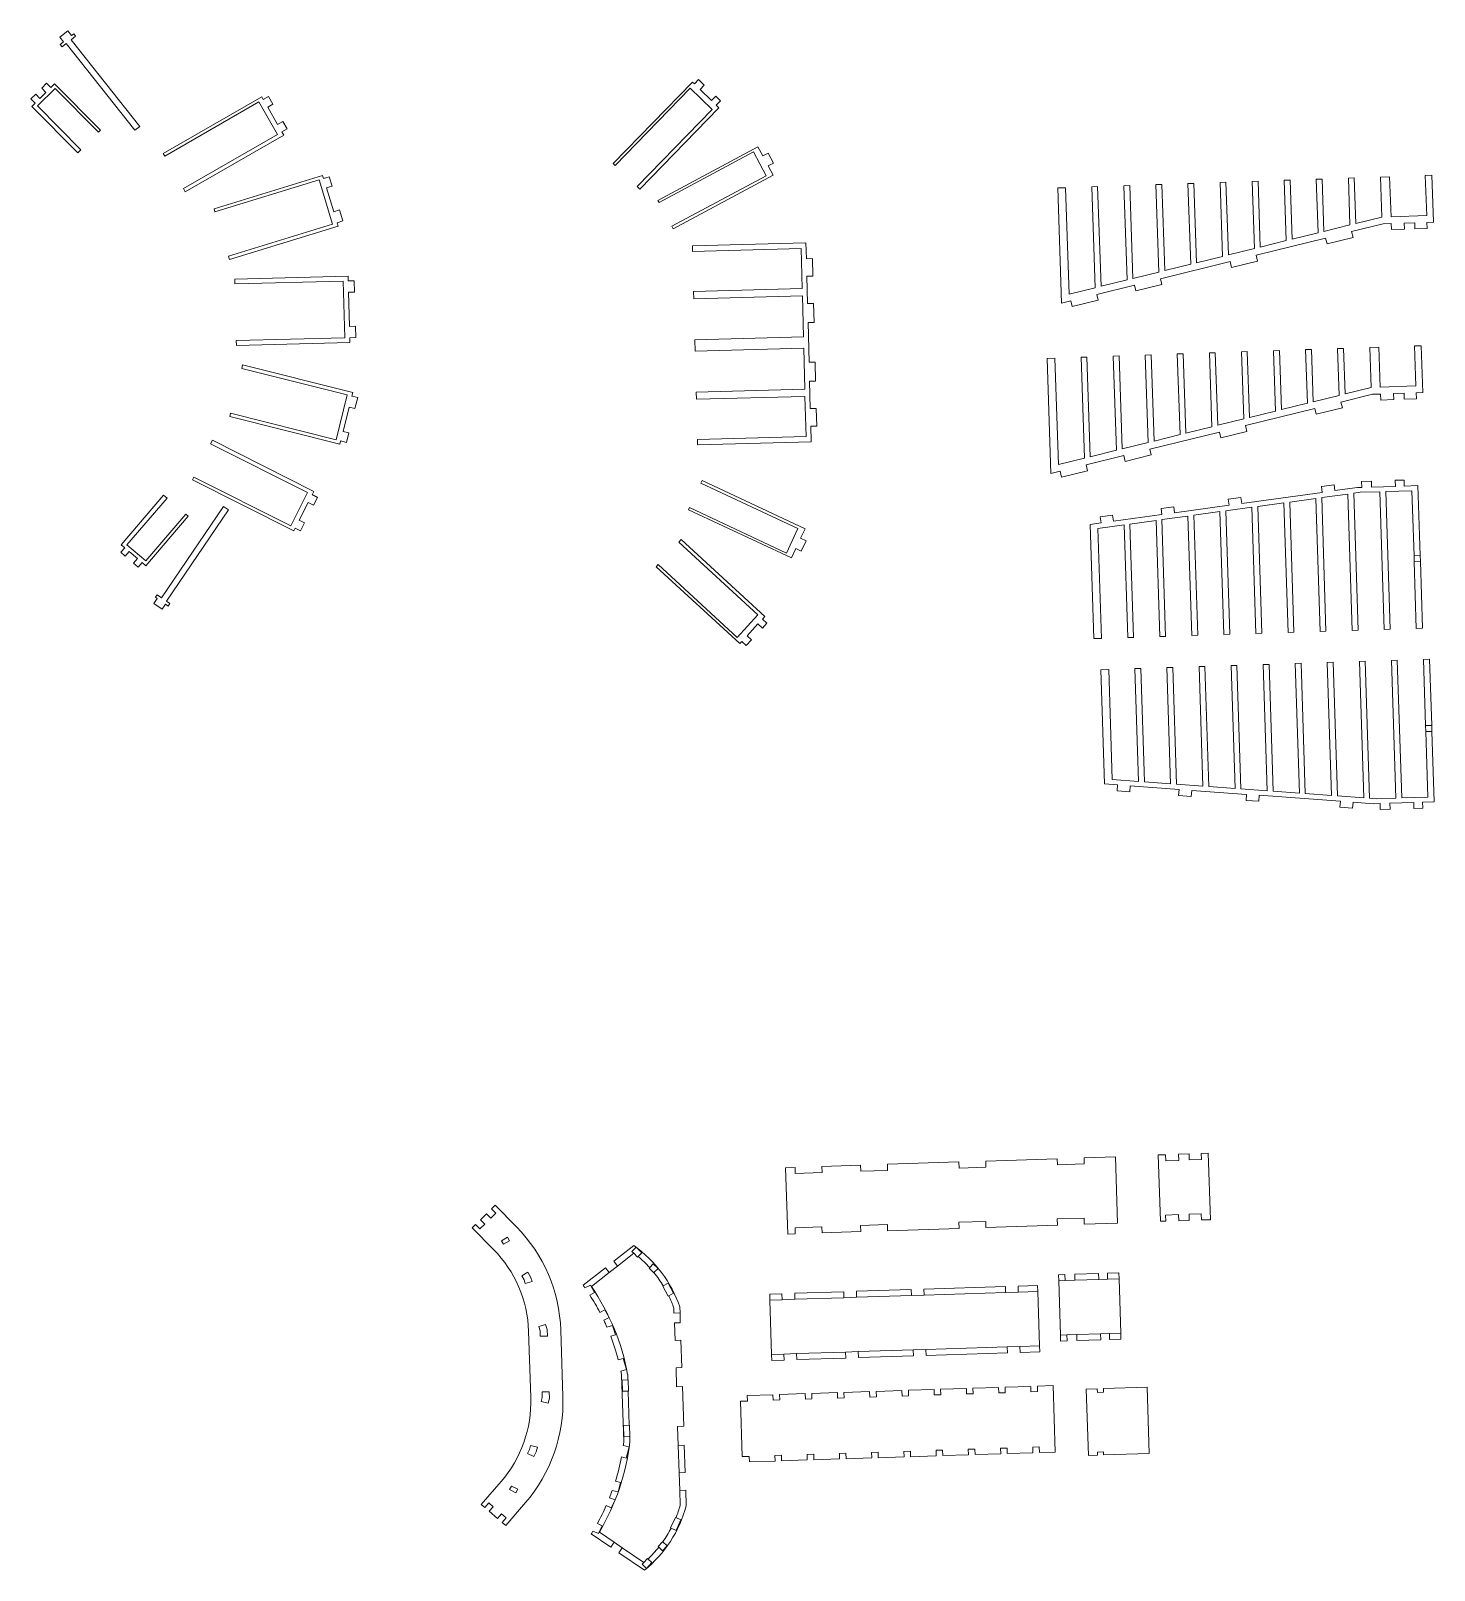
# Model space of a CAD drawing. Header units: millimetres. Extents: x -1239 to 599, y -34 to 732.
# Drawn here: x -1239 to -541, y -34 to 732 of the extents above; entities that cross this region are included whole.
import ezdxf

# ---------------------------------------------------------------- set-up
doc = ezdxf.new("R2010")
doc.units = ezdxf.units.MM

msp = doc.modelspace()

# ---------------------------------------------------------------- linework, layer by layer
at = {"color": 7, "linetype": 'Continuous', "lineweight": 15}
for p, q in [((-1220.22, 731.59), (-1224.28, 728.37)), ((-1224.28, 728.37), (-1222.42, 726.02)), ((-1220.22, 731.59), (-1218.36, 729.24)), ((-1218.68, 727.13), (-1216.39, 728.94)), ((-1184.52, 684.02), (-1218.68, 727.13)), ((-1218.36, 729.24), (-1217.29, 730.08)), ((-1216.39, 728.94), (-1217.29, 730.08)), ((-1223.99, 724.77), (-1222.42, 726.02)), ((-1223.99, 724.77), (-1223.09, 723.64)), ((-1223.09, 723.64), (-1221.03, 725.27)), ((-1186.88, 682.16), (-1221.03, 725.27)), ((-1230.81, 705.51), (-1233.25, 703.09)), ((-1230.81, 705.51), (-1228.7, 703.37)), ((-1226.84, 705.22), (-1228.7, 703.37)), ((-1203.99, 682.18), (-1226.84, 705.22)), ((-949.07, 665.64), (-909.73, 706.13)), ((-908.74, 705.17), (-909.73, 706.13)), ((-906.65, 707.32), (-908.74, 705.17)), ((-903.84, 704.59), (-906.65, 707.32)), ((-903.84, 704.59), (-905.93, 702.44)), ((-1236.24, 700.13), (-1238.68, 697.71)), ((-1238.68, 697.71), (-1236.57, 695.58)), ((-1236.24, 700.13), (-1234.13, 697.99)), ((-1235.36, 694.25), (-1226.63, 702.9)), ((-1231.14, 700.96), (-1234.13, 697.99)), ((-1233.25, 703.09), (-1231.14, 700.96)), ((-1226.63, 702.9), (-1205.05, 681.13)), ((-1172.81, 670.64), (-1123.85, 698.74)), ((-1123.1, 697.43), (-1123.85, 698.74)), ((-1120.5, 698.92), (-1123.1, 697.43)), ((-1118.27, 695.04), (-1120.5, 698.92)), ((-910.85, 703), (-948.08, 664.68)), ((-899.96, 692.42), (-910.85, 703)), ((-900.22, 696.88), (-905.93, 702.44)), ((-898.13, 699.04), (-900.22, 696.88)), ((-895.76, 696.74), (-898.13, 699.04)), ((-895.76, 696.74), (-897.86, 694.59)), ((-1236.57, 695.58), (-1238.2, 693.96)), ((-1215.36, 670.91), (-1238.2, 693.96)), ((-1213.78, 672.48), (-1235.36, 694.25)), ((-1125.24, 696.2), (-1172.07, 669.34)), ((-1115.99, 680.08), (-1125.24, 696.2)), ((-1118.27, 695.04), (-1120.87, 693.55)), ((-1115.96, 684.99), (-1120.87, 693.55)), ((-937.2, 654.11), (-899.96, 692.42)), ((-935.92, 652.86), (-896.57, 693.34)), ((-896.57, 693.34), (-897.86, 694.59)), ((-1203.99, 682.18), (-1205.05, 681.13)), ((-1186.88, 682.16), (-1184.52, 684.02)), ((-1113.36, 686.48), (-1115.96, 684.99)), ((-1111.25, 682.81), (-1113.85, 681.31)), ((-1112.89, 679.64), (-1113.85, 681.31)), ((-1111.25, 682.81), (-1113.36, 686.48)), ((-1162.82, 653.22), (-1115.99, 680.08)), ((-1161.86, 651.55), (-1112.89, 679.64)), ((-926.88, 647.28), (-877.1, 673.92)), ((-874.69, 669.41), (-877.1, 673.92)), ((-1213.78, 672.48), (-1215.36, 670.91)), ((-1172.07, 669.34), (-1172.81, 670.64)), ((-879.37, 671.34), (-926.31, 646.22)), ((-873.06, 659.54), (-879.37, 671.34)), ((-872.05, 670.82), (-874.69, 669.41)), ((-869.36, 665.8), (-872.05, 670.82)), ((-869.36, 665.8), (-872, 664.38)), ((-1147.58, 643.12), (-1093.62, 659.72)), ((-1093.14, 658.14), (-1093.62, 659.72)), ((-1090.27, 659.02), (-1093.14, 658.14)), ((-1090.27, 659.02), (-1093.14, 658.14)), ((-1088.83, 654.35), (-1090.27, 659.02)), ((-1090.27, 659.02), (-1090.27, 659.02)), ((-948.08, 664.68), (-949.07, 665.64)), ((-920, 634.42), (-873.06, 659.54)), ((-919.31, 633.13), (-869.53, 659.77)), ((-869.53, 659.77), (-872, 664.38)), ((-580.66, 658.45), (-583.57, 658.36)), ((-583.57, 658.36), (-582.78, 635.08)), ((-579.89, 635.79), (-580.66, 658.45)), ((-563.04, 659.05), (-567.62, 658.9)), ((-567.62, 658.9), (-566.95, 638.98)), ((-562.36, 639.14), (-563.04, 659.05)), ((-542.05, 659.77), (-545.3, 659.66)), ((-545.3, 659.66), (-544.62, 639.74)), ((-541.26, 636.45), (-542.05, 659.77)), ((-1161.86, 651.55), (-1162.82, 653.22)), ((-1095.37, 657.5), (-1147.11, 641.58)), ((-1088.62, 635.54), (-1095.37, 657.5)), ((-1088.83, 654.35), (-1091.7, 653.47)), ((-1088.06, 641.64), (-1091.7, 653.47)), ((-935.92, 652.86), (-937.2, 654.11)), ((-724.17, 653.58), (-728.08, 653.45)), ((-726.14, 596.23), (-728.08, 653.45)), ((-722.37, 600.68), (-724.17, 653.58)), ((-708.22, 654.12), (-711.14, 654.02)), ((-711.14, 654.02), (-709.43, 603.87)), ((-706.54, 604.58), (-708.22, 654.12)), ((-692.28, 654.66), (-695.19, 654.57)), ((-695.19, 654.57), (-693.6, 607.77)), ((-690.71, 608.48), (-692.28, 654.66)), ((-676.33, 655.21), (-679.24, 655.11)), ((-679.24, 655.11), (-677.77, 611.67)), ((-674.88, 612.38), (-676.33, 655.21)), ((-660.38, 655.75), (-663.3, 655.65)), ((-663.3, 655.65), (-661.94, 615.57)), ((-659.04, 616.29), (-660.38, 655.75)), ((-644.44, 656.29), (-647.35, 656.19)), ((-647.35, 656.19), (-646.11, 619.47)), ((-643.21, 620.19), (-644.44, 656.29)), ((-628.49, 656.83), (-631.41, 656.73)), ((-631.41, 656.73), (-630.27, 623.38)), ((-627.38, 624.09), (-628.49, 656.83)), ((-612.55, 657.37), (-615.46, 657.27)), ((-615.46, 657.27), (-614.44, 627.28)), ((-611.55, 627.99), (-612.55, 657.37)), ((-596.6, 657.91), (-599.52, 657.81)), ((-599.52, 657.81), (-598.61, 631.18)), ((-595.72, 631.89), (-596.6, 657.91)), ((-1147.11, 641.58), (-1147.58, 643.12)), ((-926.31, 646.22), (-926.88, 647.28)), ((-1140.35, 619.62), (-1088.62, 635.54)), ((-1085.2, 642.53), (-1088.06, 641.64)), ((-1085.2, 642.53), (-1088.06, 641.64)), ((-1083.52, 637.06), (-1086.38, 636.18)), ((-1085.87, 634.5), (-1086.38, 636.18)), ((-1083.52, 637.06), (-1085.2, 642.53)), ((-1085.2, 642.53), (-1085.2, 642.53)), ((-566.23, 635.61), (-581.96, 631.74)), ((-566.95, 638.98), (-579.89, 635.79)), ((-562.25, 635.74), (-566.23, 635.61)), ((-544.62, 639.74), (-562.36, 639.14)), ((-562.15, 632.76), (-562.25, 635.74)), ((-550.58, 636.14), (-555.76, 635.96)), ((-555.76, 635.96), (-555.66, 632.98)), ((-550.48, 633.16), (-550.58, 636.14)), ((-541.26, 636.45), (-544.51, 636.34)), ((-544.51, 636.34), (-544.41, 633.36)), ((-1139.82, 617.91), (-1085.87, 634.5)), ((-919.31, 633.13), (-920, 634.42)), ((-594.9, 628.55), (-629.45, 620.04)), ((-598.61, 631.18), (-611.55, 627.99)), ((-582.78, 635.08), (-595.72, 631.89)), ((-594.18, 625.66), (-594.9, 628.55)), ((-581.24, 628.84), (-594.18, 625.66)), ((-581.96, 631.74), (-581.24, 628.84)), ((-555.66, 632.98), (-562.15, 632.76)), ((-544.41, 633.36), (-550.48, 633.16)), ((-909.7, 624.69), (-853.26, 626.16)), ((-909.62, 621.91), (-909.7, 624.69)), ((-855.66, 623.32), (-909.62, 621.91)), ((-855.14, 603.41), (-855.66, 623.32)), ((-853.26, 626.16), (-853.06, 618.31)), ((-630.27, 623.38), (-643.21, 620.19)), ((-629.45, 620.04), (-628.74, 617.15)), ((-614.44, 627.28), (-627.38, 624.09)), ((-1139.82, 617.91), (-1140.35, 619.62)), ((-850.06, 618.38), (-853.06, 618.31)), ((-849.83, 609.68), (-850.06, 618.38)), ((-642.39, 616.86), (-676.95, 608.35)), ((-661.94, 615.57), (-674.88, 612.38)), ((-646.11, 619.47), (-659.04, 616.29)), ((-641.68, 613.96), (-642.39, 616.86)), ((-628.74, 617.15), (-641.68, 613.96)), ((-1137.3, 608.17), (-1080.87, 609.65)), ((-1137.3, 608.17), (-1137.24, 605.74)), ((-1137.24, 605.74), (-1083.3, 607.15)), ((-1083.3, 607.15), (-1082.57, 578.98)), ((-1080.87, 609.65), (-1080.81, 607.27)), ((-1077.81, 607.34), (-1080.81, 607.27)), ((-1077.66, 601.73), (-1077.81, 607.34)), ((-849.83, 609.68), (-852.83, 609.6)), ((-852.83, 609.6), (-852.48, 595.97)), ((-689.89, 605.16), (-708.62, 600.55)), ((-693.6, 607.77), (-706.54, 604.58)), ((-677.77, 611.67), (-690.71, 608.48)), ((-689.18, 602.26), (-689.89, 605.16)), ((-676.24, 605.45), (-689.18, 602.26)), ((-676.95, 608.35), (-676.24, 605.45)), ((-1077.66, 601.73), (-1080.66, 601.65)), ((-1080.66, 601.65), (-1080.22, 584.66)), ((-909.1, 602), (-855.14, 603.41)), ((-909.01, 598.38), (-909.1, 602)), ((-854.97, 599.79), (-909.01, 598.38)), ((-854.44, 579.42), (-854.97, 599.79)), ((-721.55, 597.36), (-726.14, 596.23)), ((-709.43, 603.87), (-722.37, 600.68)), ((-720.84, 594.46), (-721.55, 597.36)), ((-707.9, 597.65), (-720.84, 594.46)), ((-708.62, 600.55), (-707.9, 597.65)), ((-849.48, 596.04), (-852.48, 595.97)), ((-849.23, 586.62), (-849.48, 596.04)), ((-1077.22, 584.73), (-1080.22, 584.66)), ((-1077.07, 579.12), (-1077.22, 584.73)), ((-849.23, 586.62), (-852.23, 586.54)), ((-852.23, 586.54), (-851.71, 566.82)), ((-1082.57, 578.98), (-1136.5, 577.57)), ((-1136.5, 577.57), (-1136.44, 575.19)), ((-1136.44, 575.19), (-1080.01, 576.66)), ((-1077.07, 579.12), (-1080.07, 579.04)), ((-1080.07, 579.04), (-1080.01, 576.66)), ((-908.48, 578.01), (-854.44, 579.42)), ((-908.48, 578.01), (-908.33, 572.4)), ((-568.36, 574.34), (-572.94, 574.18)), ((-572.94, 574.18), (-572.27, 554.27)), ((-567.68, 554.42), (-568.36, 574.34)), ((-547.37, 575.05), (-550.62, 574.94)), ((-550.62, 574.94), (-549.94, 555.02)), ((-546.58, 551.74), (-547.37, 575.05)), ((-908.33, 572.4), (-854.29, 573.81)), ((-854.29, 573.81), (-853.76, 553.45)), ((-848.72, 566.9), (-851.71, 566.82)), ((-848.47, 557.47), (-848.72, 566.9)), ((-729.49, 568.87), (-733.4, 568.73)), ((-731.46, 511.52), (-733.4, 568.73)), ((-727.69, 515.96), (-729.49, 568.87)), ((-713.54, 569.41), (-716.46, 569.31)), ((-716.46, 569.31), (-714.75, 519.15)), ((-711.86, 519.86), (-713.54, 569.41)), ((-697.6, 569.95), (-700.51, 569.85)), ((-700.51, 569.85), (-698.92, 523.05)), ((-696.03, 523.77), (-697.6, 569.95)), ((-681.65, 570.49), (-684.56, 570.39)), ((-684.56, 570.39), (-683.09, 526.96)), ((-680.2, 527.67), (-681.65, 570.49)), ((-665.7, 571.03), (-668.62, 570.93)), ((-668.62, 570.93), (-667.26, 530.86)), ((-664.36, 531.57), (-665.7, 571.03)), ((-649.76, 571.57), (-652.67, 571.47)), ((-652.67, 571.47), (-651.43, 534.76)), ((-648.53, 535.47), (-649.76, 571.57)), ((-633.81, 572.11), (-636.73, 572.02)), ((-636.73, 572.02), (-635.59, 538.66)), ((-632.7, 539.37), (-633.81, 572.11)), ((-617.87, 572.66), (-620.78, 572.56)), ((-620.78, 572.56), (-619.76, 542.56)), ((-616.87, 543.27), (-617.87, 572.66)), ((-601.92, 573.2), (-604.84, 573.1)), ((-604.84, 573.1), (-603.93, 546.46)), ((-601.04, 547.18), (-601.92, 573.2)), ((-585.98, 573.74), (-588.89, 573.64)), ((-588.89, 573.64), (-588.1, 550.36)), ((-585.21, 551.08), (-585.98, 573.74)), ((-1133.37, 565.46), (-1133.81, 563.72)), ((-1133.81, 563.72), (-1081.31, 550.55)), ((-1133.37, 565.46), (-1078.62, 551.73)), ((-1078.62, 551.73), (-1079.04, 550.02)), ((-853.76, 553.45), (-907.8, 552.03)), ((-907.8, 552.03), (-907.7, 548.41)), ((-848.47, 557.47), (-851.47, 557.39)), ((-851.47, 557.39), (-851.11, 543.76)), ((-572.27, 554.27), (-585.21, 551.08)), ((-567.57, 551.03), (-571.55, 550.89)), ((-549.94, 555.02), (-567.68, 554.42)), ((-567.47, 548.05), (-567.57, 551.03)), ((-555.9, 551.42), (-561.08, 551.25)), ((-561.08, 551.25), (-560.98, 548.27)), ((-555.8, 548.44), (-555.9, 551.42)), ((-546.58, 551.74), (-549.83, 551.63)), ((-549.83, 551.63), (-549.73, 548.65)), ((-1081.31, 550.55), (-1086.9, 528.26)), ((-1080.43, 544.48), (-1083.44, 532.48)), ((-1077.52, 543.75), (-1080.43, 544.48)), ((-1077.52, 543.75), (-1080.43, 544.48)), ((-1076.13, 549.29), (-1079.04, 550.02)), ((-1077.52, 543.75), (-1076.13, 549.29)), ((-1077.52, 543.75), (-1077.52, 543.75)), ((-907.7, 548.41), (-853.74, 549.82)), ((-853.74, 549.82), (-853.22, 529.91)), ((-848.11, 543.83), (-851.11, 543.76)), ((-847.89, 535.13), (-848.11, 543.83)), ((-600.22, 543.84), (-634.77, 535.33)), ((-603.93, 546.46), (-616.87, 543.27)), ((-588.1, 550.36), (-601.04, 547.18)), ((-599.5, 540.94), (-600.22, 543.84)), ((-586.56, 544.13), (-599.5, 540.94)), ((-571.55, 550.89), (-587.28, 547.02)), ((-587.28, 547.02), (-586.56, 544.13)), ((-560.98, 548.27), (-567.47, 548.05)), ((-549.73, 548.65), (-555.8, 548.44)), ((-1139.4, 541.43), (-1139.79, 539.87)), ((-1139.79, 539.87), (-1085.03, 526.14)), ((-1086.9, 528.26), (-1139.4, 541.43)), ((-635.59, 538.66), (-648.53, 535.47)), ((-619.76, 542.56), (-632.7, 539.37)), ((-1148.38, 528.05), (-1149.24, 526.33)), ((-1148.38, 528.05), (-1097.97, 502.63)), ((-1080.53, 531.75), (-1083.44, 532.48)), ((-1081.72, 527.01), (-1080.53, 531.75)), ((-853.22, 529.91), (-907.18, 528.5)), ((-907.18, 528.5), (-907.11, 525.72)), ((-847.89, 535.13), (-850.88, 535.05)), ((-850.88, 535.05), (-850.68, 527.2)), ((-647.71, 532.14), (-682.27, 523.63)), ((-667.26, 530.86), (-680.2, 527.67)), ((-651.43, 534.76), (-664.36, 531.57)), ((-647, 529.24), (-647.71, 532.14)), ((-634.06, 532.43), (-647, 529.24)), ((-634.77, 535.33), (-634.06, 532.43)), ((-1149.24, 526.33), (-1101.05, 502.02)), ((-1084.63, 527.74), (-1085.03, 526.14)), ((-1081.72, 527.01), (-1084.63, 527.74)), ((-1081.72, 527.01), (-1084.63, 527.74)), ((-1081.72, 527.01), (-1081.72, 527.01)), ((-907.11, 525.72), (-850.68, 527.2)), ((-695.21, 520.44), (-713.93, 515.83)), ((-698.92, 523.05), (-711.86, 519.86)), ((-683.09, 526.96), (-696.03, 523.77)), ((-694.5, 517.55), (-695.21, 520.44)), ((-681.56, 520.73), (-694.5, 517.55)), ((-682.27, 523.63), (-681.56, 520.73)), ((-714.75, 519.15), (-727.69, 515.96)), ((-713.22, 512.93), (-726.16, 509.75)), ((-713.93, 515.83), (-713.22, 512.93)), ((-1157.61, 509.74), (-1158.29, 508.39)), ((-1158.29, 508.39), (-1107.89, 482.97)), ((-1109.41, 485.43), (-1157.61, 509.74)), ((-904.82, 508), (-905.44, 506.68)), ((-905.44, 506.68), (-857.23, 484.11)), ((-904.82, 508), (-853.69, 484.07)), ((-726.87, 512.65), (-731.46, 511.52)), ((-726.16, 509.75), (-726.87, 512.65)), ((-590.67, 505.97), (-596.93, 505.11)), ((-596.93, 505.11), (-596.52, 502.14)), ((-590.67, 505.97), (-590.26, 503)), ((-572.1, 507.76), (-576.98, 507.6)), ((-576.98, 507.6), (-576.89, 504.61)), ((-576.98, 507.6), (-576.89, 504.61)), ((-576.98, 507.6), (-576.98, 507.6)), ((-572.1, 507.76), (-572, 504.76)), ((-572, 504.76), (-560.13, 505.14)), ((-555.88, 508.28), (-560.23, 508.14)), ((-560.23, 508.14), (-560.13, 505.14)), ((-560.23, 508.14), (-560.14, 505.14)), ((-560.23, 508.14), (-560.23, 508.14)), ((-555.88, 508.28), (-555.78, 505.28)), ((-555.78, 505.28), (-548.98, 505.5)), ((-548.98, 505.5), (-547.87, 470.71)), ((-1172.62, 500.76), (-1193.7, 476.09)), ((-1170.93, 499.32), (-1190.85, 476.01)), ((-1170.93, 499.32), (-1172.62, 500.76)), ((-1101.05, 502.02), (-1109.41, 485.43)), ((-1097.97, 502.63), (-1098.84, 500.91)), ((-1096.16, 499.56), (-1098.84, 500.91)), ((-1096.06, 499.77), (-1098.74, 501.12)), ((-1098.07, 495.77), (-1096.16, 499.56)), ((-1096.16, 499.56), (-1096.06, 499.77)), ((-636.99, 499.59), (-643.27, 498.73)), ((-643.27, 498.73), (-642.86, 495.76)), ((-636.99, 499.59), (-636.58, 496.62)), ((-596.52, 502.14), (-636.58, 496.62)), ((-612.71, 497.34), (-599.72, 499.13)), ((-599.72, 499.13), (-597.61, 433.02)), ((-596.82, 499.53), (-583.83, 501.32)), ((-594.7, 433.11), (-596.82, 499.53)), ((-579.1, 504.54), (-590.26, 503)), ((-583.83, 501.32), (-581.67, 433.53)), ((-580.92, 501.72), (-577.7, 502.16)), ((-578.75, 433.62), (-580.92, 501.72)), ((-579.1, 504.54), (-576.89, 504.61)), ((-577.7, 502.16), (-567.9, 502.47)), ((-567.9, 502.47), (-565.72, 434.04)), ((-564.99, 502.57), (-551.96, 502.98)), ((-562.8, 434.13), (-564.99, 502.57)), ((-551.96, 502.98), (-550.92, 470.61)), ((-1160.46, 490.37), (-1181.54, 465.7)), ((-1181.5, 468.03), (-1161.59, 491.34)), ((-1142.81, 495.17), (-1173.69, 449.75)), ((-1140.36, 493.51), (-1171.24, 448.09)), ((-1160.46, 490.37), (-1161.59, 491.34)), ((-1140.36, 493.51), (-1142.81, 495.17)), ((-1100.75, 497.12), (-1105.19, 488.32)), ((-1098.07, 495.77), (-1100.75, 497.12)), ((-911.11, 494.56), (-911.62, 493.47)), ((-911.62, 493.47), (-860.49, 469.54)), ((-862.9, 471.99), (-911.11, 494.56)), ((-700.8, 490.81), (-706.9, 489.97)), ((-706.9, 489.97), (-706.49, 487)), ((-700.8, 490.81), (-700.39, 487.84)), ((-676.23, 491.16), (-700.39, 487.84)), ((-670.36, 495), (-676.64, 494.13)), ((-676.64, 494.13), (-676.23, 491.16)), ((-676.28, 488.59), (-663.3, 490.37)), ((-670.36, 495), (-669.95, 492.03)), ((-642.86, 495.76), (-669.95, 492.03)), ((-663.3, 490.37), (-661.4, 430.99)), ((-660.39, 490.77), (-647.4, 492.56)), ((-658.49, 431.08), (-660.39, 490.77)), ((-647.4, 492.56), (-645.45, 431.49)), ((-644.5, 492.96), (-631.51, 494.75)), ((-642.54, 431.59), (-644.5, 492.96)), ((-631.51, 494.75), (-629.51, 432)), ((-628.6, 495.15), (-615.62, 496.94)), ((-626.59, 432.1), (-628.6, 495.15)), ((-615.62, 496.94), (-613.56, 432.51)), ((-610.65, 432.61), (-612.71, 497.34)), ((-1107.21, 484.32), (-1107.89, 482.97)), ((-1104.53, 482.97), (-1107.21, 484.32)), ((-1102.51, 486.96), (-1105.19, 488.32)), ((-1104.53, 482.97), (-1102.51, 486.96)), ((-857.23, 484.11), (-862.9, 471.99)), ((-853.69, 484.07), (-855.91, 479.33)), ((-706.49, 487), (-711.97, 486.24)), ((-711.97, 486.24), (-710.16, 429.43)), ((-708.07, 484.21), (-695.08, 486)), ((-706.33, 429.55), (-708.07, 484.21)), ((-695.08, 486), (-693.29, 429.97)), ((-692.18, 486.4), (-679.19, 488.19)), ((-690.38, 430.06), (-692.18, 486.4)), ((-679.19, 488.19), (-677.35, 430.48)), ((-674.43, 430.57), (-676.28, 488.59)), ((-1193.94, 472.35), (-1191.99, 474.63)), ((-1191.99, 474.63), (-1193.7, 476.09)), ((-1190.85, 476.01), (-1181.5, 468.03)), ((-915.23, 478.69), (-916.44, 477.38)), ((-916.44, 477.38), (-877.12, 441.2)), ((-915.23, 478.69), (-873.69, 440.47)), ((-853.19, 478.06), (-855.91, 479.33)), ((-855.61, 472.9), (-853.19, 478.06)), ((-1193.94, 472.35), (-1191.74, 470.47)), ((-1191.74, 470.47), (-1189.79, 472.75)), ((-1185.62, 469.19), (-1189.79, 472.75)), ((-1187.57, 466.9), (-1185.62, 469.19)), ((-1187.57, 466.9), (-1185.24, 464.92)), ((-1185.24, 464.92), (-1183.29, 467.2)), ((-1181.54, 465.7), (-1183.29, 467.2)), ((-858.32, 474.17), (-860.49, 469.54)), ((-855.61, 472.9), (-858.32, 474.17)), ((-550.92, 470.61), (-547.87, 470.71)), ((-550.92, 470.61), (-550.83, 467.62)), ((-550.83, 467.62), (-547.77, 467.72)), ((-550.83, 467.61), (-547.77, 467.71)), ((-550.83, 467.61), (-550.83, 467.62)), ((-550.83, 467.61), (-549.77, 434.55)), ((-547.87, 470.71), (-547.77, 467.72)), ((-547.77, 467.71), (-547.77, 467.72)), ((-547.77, 467.71), (-546.72, 434.65)), ((-926.72, 466.21), (-927.65, 465.2)), ((-927.65, 465.2), (-886.11, 426.97)), ((-887.4, 430.04), (-926.72, 466.21)), ((-1177.49, 446.85), (-1175.8, 449.34)), ((-1177.49, 446.85), (-1173.4, 444.08)), ((-1175.87, 451.23), (-1176.73, 449.97)), ((-1176.73, 449.97), (-1175.8, 449.34)), ((-1173.69, 449.75), (-1175.87, 451.23)), ((-1173.4, 444.08), (-1171.72, 446.56)), ((-1171.72, 446.56), (-1170.34, 445.63)), ((-1169.48, 446.89), (-1171.24, 448.09)), ((-1170.34, 445.63), (-1169.48, 446.89)), ((-877.12, 441.2), (-887.4, 430.04)), ((-877.13, 436.73), (-882.52, 430.87)), ((-874.92, 434.7), (-877.13, 436.73)), ((-874.92, 434.7), (-872.69, 437.12)), ((-873.69, 440.47), (-874.9, 439.15)), ((-872.69, 437.12), (-874.9, 439.15)), ((-882.97, 425.96), (-880.31, 428.84)), ((-880.31, 428.84), (-882.52, 430.87)), ((-710.16, 429.43), (-706.33, 429.55)), ((-693.29, 429.97), (-690.38, 430.06)), ((-677.35, 430.48), (-674.43, 430.57)), ((-661.4, 430.99), (-658.49, 431.08)), ((-645.45, 431.49), (-642.54, 431.59)), ((-629.51, 432), (-626.59, 432.1)), ((-613.56, 432.51), (-610.65, 432.61)), ((-597.61, 433.02), (-594.7, 433.11)), ((-581.67, 433.53), (-578.75, 433.62)), ((-565.72, 434.04), (-562.8, 434.13)), ((-549.77, 434.55), (-546.72, 434.65)), ((-885.17, 427.99), (-886.11, 426.97)), ((-882.97, 425.96), (-885.17, 427.99)), ((-702.74, 414.11), (-706.58, 413.99)), ((-704.77, 357.18), (-706.58, 413.99)), ((-701, 359.45), (-702.74, 414.11)), ((-686.8, 414.62), (-689.71, 414.53)), ((-687.92, 358.5), (-689.71, 414.53)), ((-685, 358.28), (-686.8, 414.62)), ((-670.85, 415.13), (-673.76, 415.03)), ((-671.92, 357.32), (-673.76, 415.03)), ((-669, 357.11), (-670.85, 415.13)), ((-654.9, 415.64), (-657.82, 415.54)), ((-655.92, 356.15), (-657.82, 415.54)), ((-653, 355.94), (-654.9, 415.64)), ((-638.96, 416.14), (-641.87, 416.05)), ((-639.92, 354.98), (-641.87, 416.05)), ((-637, 354.77), (-638.96, 416.14)), ((-623.01, 416.65), (-625.92, 416.56)), ((-623.92, 353.81), (-625.92, 416.56)), ((-621, 353.6), (-623.01, 416.65)), ((-607.06, 417.16), (-609.98, 417.07)), ((-607.92, 352.64), (-609.98, 417.07)), ((-605, 352.43), (-607.06, 417.16)), ((-591.12, 417.67), (-594.03, 417.58)), ((-591.92, 351.47), (-594.03, 417.58)), ((-589, 351.26), (-591.12, 417.67)), ((-575.17, 418.18), (-578.08, 418.09)), ((-575.92, 350.3), (-578.08, 418.09)), ((-575.17, 418.18), (-573, 350.09)), ((-559.22, 418.69), (-562.14, 418.6)), ((-559.95, 350.16), (-562.14, 418.6)), ((-559.22, 418.69), (-557.04, 350.26)), ((-543.14, 419.2), (-546.19, 419.11)), ((-545.14, 386.22), (-546.19, 419.11)), ((-542.09, 386.31), (-543.14, 419.2)), ((-542.09, 386.31), (-545.14, 386.22)), ((-545.14, 386.22), (-545.04, 383.23)), ((-541.99, 383.32), (-545.04, 383.23)), ((-541.99, 383.31), (-545.04, 383.22)), ((-545.04, 383.23), (-545.04, 383.22)), ((-544.01, 350.67), (-545.04, 383.22)), ((-542.09, 386.31), (-541.99, 383.32)), ((-541.99, 383.32), (-541.99, 383.31)), ((-540.88, 348.35), (-541.99, 383.31)), ((-704.77, 357.18), (-698.34, 356.71)), ((-701, 359.45), (-687.92, 358.5)), ((-698.56, 353.71), (-698.34, 356.71)), ((-698.56, 353.71), (-692.27, 353.25)), ((-692.27, 353.25), (-692.05, 356.25)), ((-692.05, 356.25), (-667.74, 354.47)), ((-685, 358.28), (-671.92, 357.32)), ((-669, 357.11), (-655.92, 356.15)), ((-667.95, 351.48), (-667.74, 354.47)), ((-661.67, 351.02), (-661.45, 354.01)), ((-661.45, 354.01), (-634.2, 352.01)), ((-653, 355.94), (-639.92, 354.98)), ((-637, 354.77), (-623.92, 353.81)), ((-634.42, 349.02), (-634.2, 352.01)), ((-621, 353.6), (-607.92, 352.64)), ((-605, 352.43), (-591.92, 351.47)), ((-667.95, 351.48), (-661.67, 351.02)), ((-634.42, 349.02), (-628.13, 348.56)), ((-628.13, 348.56), (-627.92, 351.55)), ((-627.92, 351.55), (-587.54, 348.6)), ((-589, 351.26), (-575.92, 350.3)), ((-587.75, 345.61), (-587.54, 348.6)), ((-587.75, 345.61), (-581.47, 345.15)), ((-581.47, 345.15), (-581.25, 348.14)), ((-581.25, 348.14), (-571, 347.39)), ((-573, 350.09), (-569.75, 349.85)), ((-567.81, 347.49), (-571, 347.39)), ((-569.75, 349.85), (-559.95, 350.16)), ((-567.71, 344.49), (-567.81, 347.49)), ((-567.71, 344.49), (-562.83, 344.65)), ((-551.06, 348.03), (-562.92, 347.65)), ((-562.83, 344.65), (-562.92, 347.65)), ((-562.83, 344.65), (-562.92, 347.65)), ((-562.92, 347.65), (-562.92, 347.65)), ((-562.83, 344.65), (-562.83, 344.65)), ((-557.04, 350.26), (-544.01, 350.67)), ((-550.96, 345.03), (-551.06, 348.03)), ((-550.96, 345.03), (-546.61, 345.17)), ((-540.88, 348.35), (-546.7, 348.17)), ((-546.61, 345.17), (-546.7, 348.17)), ((-546.6, 345.17), (-546.7, 348.17)), ((-546.7, 348.17), (-546.7, 348.17)), ((-546.61, 345.17), (-546.6, 345.17)), ((-777.19, 169.3), (-812.76, 168.12)), ((-777.09, 166.28), (-777.19, 169.3)), ((-728.3, 170.93), (-763.87, 169.75)), ((-763.87, 169.75), (-763.77, 166.73)), ((-728.2, 167.91), (-728.3, 170.93)), ((-714.88, 168.35), (-728.2, 167.91)), ((-699.42, 171.89), (-714.99, 171.37)), ((-714.99, 171.37), (-714.88, 168.35)), ((-699.42, 171.89), (-698.33, 138.91)), ((-674.44, 172.9), (-678.11, 172.78)), ((-678.11, 172.78), (-677.03, 139.79)), ((-674.33, 169.88), (-674.44, 172.9)), ((-667.84, 170.1), (-674.33, 169.88)), ((-662.76, 173.28), (-667.94, 173.11)), ((-667.94, 173.11), (-667.84, 170.1)), ((-662.66, 170.28), (-662.76, 173.28)), ((-656.59, 170.48), (-662.66, 170.28)), ((-653.2, 173.59), (-656.69, 173.47)), ((-656.69, 173.47), (-656.59, 170.48)), ((-653.2, 173.59), (-652.12, 140.61)), ((-858.67, 166.59), (-863.39, 166.44)), ((-863.39, 166.44), (-862.29, 133.45)), ((-858.57, 163.57), (-858.67, 166.59)), ((-845.26, 164.02), (-858.57, 163.57)), ((-826.08, 167.68), (-845.36, 167.04)), ((-845.36, 167.04), (-845.26, 164.02)), ((-825.98, 164.66), (-826.08, 167.68)), ((-812.66, 165.1), (-825.98, 164.66)), ((-812.76, 168.12), (-812.66, 165.1)), ((-763.77, 166.73), (-777.09, 166.28)), ((-1009.61, 145.95), (-1007.74, 147.79)), ((-1009.61, 145.95), (-1007.51, 143.81)), ((-1007.74, 147.79), (-997.16, 137.01)), ((-1019.15, 136.58), (-1017.51, 138.19)), ((-1015.41, 136.05), (-1017.51, 138.19)), ((-1012.96, 138.45), (-1015.41, 136.05)), ((-1015.06, 140.59), (-1012.06, 143.54)), ((-1015.06, 140.59), (-1012.96, 138.45)), ((-1009.96, 141.4), (-1012.06, 143.54)), ((-1007.51, 143.81), (-1009.96, 141.4)), ((-826.08, 137.7), (-812.76, 138.14)), ((-812.76, 138.14), (-812.66, 135.11)), ((-777.19, 139.32), (-763.87, 139.77)), ((-777.09, 136.29), (-777.19, 139.32)), ((-763.87, 139.77), (-763.77, 136.73)), ((-728.2, 137.92), (-763.77, 136.73)), ((-728.3, 140.95), (-714.98, 141.39)), ((-728.2, 137.92), (-728.3, 140.95)), ((-714.98, 141.39), (-714.88, 138.36)), ((-698.33, 138.91), (-714.88, 138.36)), ((-674.33, 139.88), (-677.03, 139.79)), ((-674.44, 142.92), (-667.95, 143.14)), ((-674.33, 139.88), (-674.44, 142.92)), ((-667.95, 143.14), (-667.84, 140.09)), ((-662.66, 140.26), (-667.84, 140.09)), ((-662.77, 143.32), (-656.7, 143.52)), ((-662.66, 140.26), (-662.77, 143.32)), ((-656.7, 143.52), (-656.59, 140.46)), ((-652.12, 140.61), (-656.59, 140.46)), ((-1008.57, 125.8), (-1019.15, 136.58)), ((-1004.63, 130.1), (-1001.61, 131.85)), ((-1003.62, 128.36), (-1004.63, 130.1)), ((-1000.6, 130.12), (-1003.62, 128.36)), ((-1001.61, 131.85), (-1000.6, 130.12)), ((-858.57, 133.58), (-862.29, 133.45)), ((-858.67, 136.61), (-845.36, 137.06)), ((-858.57, 133.58), (-858.67, 136.61)), ((-845.36, 137.06), (-845.25, 134.02)), ((-825.98, 134.66), (-845.25, 134.02)), ((-825.98, 134.66), (-826.08, 137.7)), ((-777.09, 136.29), (-812.66, 135.11)), ((-948.83, 119.9), (-938.8, 127.77)), ((-946.98, 117.54), (-938.9, 123.88)), ((-939.8, 124.75), (-937.72, 126.91)), ((-938.9, 123.88), (-939.8, 124.75)), ((-936.98, 122.04), (-938.9, 123.88)), ((-937.72, 126.91), (-934.9, 124.2)), ((-934.9, 124.2), (-936.69, 122.34)), ((-964.01, 107.97), (-952.91, 116.7)), ((-951.05, 114.34), (-952.91, 116.7)), ((-951.05, 114.34), (-946.98, 117.54)), ((-948.83, 119.9), (-946.98, 117.54)), ((-936.69, 122.34), (-936.98, 122.04)), ((-931.24, 116.51), (-930.96, 116.8)), ((-928.87, 114.23), (-931.24, 116.51)), ((-930.96, 116.8), (-929.16, 118.67)), ((-929.16, 118.67), (-926.79, 116.39)), ((-926.79, 116.39), (-928.81, 114.29)), ((-994.54, 112.73), (-991.51, 114.49)), ((-993.39, 110.75), (-994.54, 112.73)), ((-992.8, 108.89), (-993.39, 110.75)), ((-989.46, 109.94), (-992.8, 108.89)), ((-991.51, 114.49), (-990.17, 112.17)), ((-990.17, 112.17), (-989.46, 109.94)), ((-963.13, 106.73), (-960.44, 108.04)), ((-960.44, 108.04), (-958.31, 104.37)), ((-959.92, 107.37), (-951.05, 114.34)), ((-928.81, 114.29), (-928.87, 114.23)), ((-924.48, 107.59), (-924.21, 107.74)), ((-921.76, 102.58), (-924.48, 107.59)), ((-924.21, 107.74), (-921.84, 109.02)), ((-921.84, 109.02), (-919.12, 104.01)), ((-754.12, 107.39), (-794.59, 106.09)), ((-754.03, 104.4), (-754.12, 107.39)), ((-738.05, 107.91), (-747.82, 107.6)), ((-747.82, 107.6), (-747.73, 104.6)), ((-738.05, 107.91), (-737.96, 104.91)), ((-724.49, 113.3), (-727.68, 113.19)), ((-727.68, 113.19), (-727.58, 110.19)), ((-727.58, 110.19), (-724.39, 110.3)), ((-726.7, 83.21), (-727.58, 110.19)), ((-724.39, 110.3), (-724.49, 113.3)), ((-724.39, 110.3), (-719.5, 110.46)), ((-707.73, 113.84), (-719.6, 113.46)), ((-719.6, 113.46), (-719.5, 110.46)), ((-719.5, 110.46), (-707.64, 110.84)), ((-707.64, 110.84), (-707.73, 113.84)), ((-707.64, 110.84), (-703.28, 110.99)), ((-697.7, 114.17), (-703.38, 113.98)), ((-703.38, 113.98), (-703.28, 110.99)), ((-703.28, 110.99), (-697.6, 111.17)), ((-697.7, 114.17), (-697.6, 111.17)), ((-697.6, 111.17), (-696.72, 84.18)), ((-958.31, 104.37), (-960.63, 103.01)), ((-921.48, 102.73), (-921.76, 102.58)), ((-919.12, 104.01), (-921.48, 102.73)), ((-865.17, 103.81), (-871.29, 103.61)), ((-871.29, 103.61), (-871.19, 100.62)), ((-865.07, 100.81), (-871.19, 100.62)), ((-870.32, 73.63), (-871.19, 100.62)), ((-865.07, 100.81), (-865.17, 103.81)), ((-865.07, 100.81), (-858.77, 101.02)), ((-834.5, 104.8), (-858.86, 104.02)), ((-858.86, 104.02), (-858.77, 101.02)), ((-834.4, 101.8), (-858.77, 101.02)), ((-834.4, 101.8), (-834.5, 104.8)), ((-834.4, 101.8), (-828.1, 102.01)), ((-800.89, 105.89), (-828.19, 105)), ((-828.19, 105), (-828.1, 102.01)), ((-800.79, 102.89), (-828.1, 102.01)), ((-800.79, 102.89), (-800.89, 105.89)), ((-800.79, 102.89), (-794.49, 103.09)), ((-794.59, 106.09), (-794.49, 103.09)), ((-754.03, 104.4), (-794.49, 103.09)), ((-754.03, 104.4), (-747.73, 104.6)), ((-737.96, 104.91), (-747.73, 104.6)), ((-737.96, 104.91), (-737.08, 77.93)), ((-955.66, 94.47), (-953.28, 95.73)), ((-951.09, 91.97), (-953.76, 90.68)), ((-953.28, 95.73), (-951.09, 91.97)), ((-918.96, 96.69), (-918.88, 94.15)), ((-918.88, 94.15), (-915.88, 94.25)), ((-915.98, 97.25), (-915.88, 94.25)), ((-915.88, 94.25), (-915.72, 89.4)), ((-990.09, 52.15), (-991.16, 85.13)), ((-986.06, 87.45), (-982.72, 88.5)), ((-985.42, 85.4), (-986.06, 87.45)), ((-985.33, 82.64), (-985.42, 85.4)), ((-982.72, 88.5), (-981.93, 85.99)), ((-981.93, 85.99), (-981.83, 82.75)), ((-975.17, 85.65), (-974.09, 52.67)), ((-952.18, 87.19), (-949.36, 88.07)), ((-949.36, 88.07), (-947.9, 83.41)), ((-918.58, 89.3), (-915.72, 89.4)), ((-918.3, 80.6), (-918.58, 89.3)), ((-696.72, 84.18), (-702.4, 84)), ((-696.72, 84.18), (-696.62, 81.19)), ((-981.83, 82.75), (-985.33, 82.64)), ((-947.9, 83.41), (-950.32, 82.64)), ((-915.44, 80.7), (-918.3, 80.6)), ((-915.44, 80.7), (-915, 67.06)), ((-793.62, 76.1), (-753.16, 77.41)), ((-746.85, 77.61), (-753.16, 77.41)), ((-753.06, 74.41), (-753.16, 77.41)), ((-746.85, 77.61), (-737.08, 77.93)), ((-746.85, 77.61), (-746.76, 74.61)), ((-737.08, 77.93), (-736.99, 74.93)), ((-723.51, 83.31), (-726.7, 83.21)), ((-726.7, 83.21), (-726.61, 80.21)), ((-723.41, 80.31), (-726.61, 80.21)), ((-718.62, 83.47), (-723.51, 83.31)), ((-723.41, 80.31), (-723.51, 83.31)), ((-706.76, 83.86), (-718.62, 83.47)), ((-718.62, 83.47), (-718.53, 80.47)), ((-706.66, 80.86), (-718.53, 80.47)), ((-702.4, 84), (-706.76, 83.86)), ((-706.66, 80.86), (-706.76, 83.86)), ((-702.4, 84), (-702.31, 81)), ((-696.62, 81.19), (-702.31, 81)), ((-946.56, 70.86), (-944.19, 71.61)), ((-944.19, 71.61), (-942.47, 66.15)), ((-870.32, 73.63), (-864.2, 73.83)), ((-870.32, 73.63), (-870.23, 70.63)), ((-864.1, 70.83), (-870.23, 70.63)), ((-857.9, 74.03), (-864.2, 73.83)), ((-864.1, 70.83), (-864.2, 73.83)), ((-857.9, 74.03), (-833.53, 74.82)), ((-857.9, 74.03), (-857.8, 71.03)), ((-833.43, 71.82), (-857.8, 71.03)), ((-827.23, 75.02), (-833.53, 74.82)), ((-833.43, 71.82), (-833.53, 74.82)), ((-827.23, 75.02), (-799.92, 75.9)), ((-827.23, 75.02), (-827.13, 72.02)), ((-799.83, 72.9), (-827.13, 72.02)), ((-793.62, 76.1), (-799.92, 75.9)), ((-799.83, 72.9), (-799.92, 75.9)), ((-793.62, 76.1), (-793.53, 73.11)), ((-753.06, 74.41), (-793.53, 73.11)), ((-736.99, 74.93), (-746.76, 74.61)), ((-942.47, 66.15), (-945.27, 65.27)), ((-944.89, 63.29), (-943.81, 30.31)), ((-941.81, 61.01), (-941.9, 63.61)), ((-917.85, 66.97), (-915, 67.06)), ((-917.55, 57.54), (-917.85, 66.97)), ((-984.43, 54.97), (-980.93, 55.08)), ((-984.34, 52.26), (-984.43, 54.97)), ((-980.93, 55.08), (-980.82, 51.89)), ((-944.67, 60.91), (-941.81, 61.01)), ((-944.49, 55.3), (-944.67, 60.91)), ((-941.63, 55.39), (-944.49, 55.3)), ((-941.81, 61.01), (-941.67, 61.01)), ((-941.67, 61.01), (-941.49, 55.4)), ((-941.49, 55.4), (-941.63, 55.39)), ((-941.08, 38.4), (-941.63, 55.39)), ((-914.69, 57.63), (-917.55, 57.54)), ((-914.69, 57.63), (-914.05, 37.92)), ((-869.66, 53.61), (-882.44, 53.2)), ((-869.57, 50.87), (-869.66, 53.61)), ((-853.64, 54.13), (-866.41, 53.72)), ((-866.41, 53.72), (-866.32, 50.98)), ((-853.54, 51.39), (-853.64, 54.13)), ((-837.61, 54.65), (-850.39, 54.23)), ((-850.39, 54.23), (-850.29, 51.49)), ((-837.52, 51.91), (-837.61, 54.65)), ((-821.58, 55.16), (-834.36, 54.75)), ((-834.36, 54.75), (-834.27, 52.01)), ((-821.49, 52.42), (-821.58, 55.16)), ((-805.56, 55.68), (-818.33, 55.27)), ((-818.33, 55.27), (-818.24, 52.53)), ((-805.47, 52.94), (-805.56, 55.68)), ((-789.53, 56.2), (-802.31, 55.79)), ((-802.31, 55.79), (-802.22, 53.05)), ((-789.44, 53.46), (-789.53, 56.2)), ((-773.5, 56.72), (-786.28, 56.3)), ((-786.28, 56.3), (-786.19, 53.56)), ((-773.41, 53.98), (-773.5, 56.72)), ((-770.16, 54.08), (-773.41, 53.98)), ((-757.48, 57.23), (-770.25, 56.82)), ((-770.25, 56.82), (-770.16, 54.08)), ((-757.39, 54.49), (-757.48, 57.23)), ((-754.14, 54.6), (-757.39, 54.49)), ((-741.45, 57.75), (-754.23, 57.34)), ((-754.23, 57.34), (-754.14, 54.6)), ((-741.36, 55.01), (-741.45, 57.75)), ((-738.11, 55.12), (-741.36, 55.01)), ((-730.41, 58.11), (-738.2, 57.85)), ((-738.2, 57.85), (-738.11, 55.12)), ((-730.41, 58.11), (-729.34, 25.12)), ((-708.39, 56.56), (-713.85, 56.38)), ((-713.85, 56.38), (-712.77, 23.4)), ((-708.33, 54.72), (-708.39, 56.56)), ((-705.28, 54.82), (-708.33, 54.72)), ((-683.64, 57.37), (-705.34, 56.66)), ((-705.34, 56.66), (-705.28, 54.82)), ((-683.64, 57.37), (-682.56, 24.38)), ((-984.85, 50.17), (-984.34, 52.26)), ((-981.45, 49.34), (-984.85, 50.17)), ((-980.82, 51.89), (-981.45, 49.34)), ((-882.35, 50.46), (-885.88, 50.34)), ((-885.88, 50.34), (-884.99, 22.85)), ((-882.44, 53.2), (-882.35, 50.46)), ((-866.32, 50.98), (-869.57, 50.87)), ((-850.29, 51.49), (-853.54, 51.39)), ((-834.27, 52.01), (-837.52, 51.91)), ((-818.24, 52.53), (-821.49, 52.42)), ((-802.22, 53.05), (-805.47, 52.94)), ((-786.19, 53.56), (-789.44, 53.46)), ((-943.93, 38.31), (-941.08, 38.4)), ((-943.75, 32.7), (-943.93, 38.31)), ((-941.08, 38.4), (-940.94, 38.41)), ((-940.94, 38.41), (-940.75, 32.79)), ((-940.89, 32.79), (-943.75, 32.7)), ((-940.81, 30.18), (-940.89, 32.79)), ((-940.75, 32.79), (-940.89, 32.79)), ((-917.05, 37.82), (-914.05, 37.92)), ((-917.05, 37.82), (-916.74, 28.4)), ((-991.66, 24.39), (-990.64, 26.44)), ((-988.52, 22.84), (-991.66, 24.39)), ((-990.64, 26.44), (-990.18, 28.33)), ((-990.18, 28.33), (-986.78, 27.5)), ((-987.33, 25.23), (-988.52, 22.84)), ((-986.78, 27.5), (-987.33, 25.23)), ((-944.07, 28.31), (-941.21, 27.61)), ((-941.21, 27.61), (-942.57, 22.06)), ((-913.74, 28.5), (-916.74, 28.4)), ((-916.74, 28.4), (-916.29, 14.76)), ((-913.74, 28.5), (-913.29, 14.86)), ((-881.46, 22.96), (-884.99, 22.85)), ((-881.46, 22.96), (-881.37, 20.22)), ((-868.68, 23.37), (-865.43, 23.48)), ((-868.68, 23.37), (-868.6, 20.63)), ((-865.43, 23.48), (-865.35, 20.73)), ((-852.66, 23.89), (-849.41, 23.99)), ((-852.66, 23.89), (-852.57, 21.15)), ((-849.41, 23.99), (-849.32, 21.25)), ((-836.63, 24.41), (-833.38, 24.51)), ((-836.63, 24.41), (-836.54, 21.66)), ((-833.38, 24.51), (-833.29, 21.77)), ((-820.61, 24.92), (-817.36, 25.03)), ((-820.61, 24.92), (-820.52, 22.18)), ((-817.36, 25.03), (-817.27, 22.29)), ((-804.58, 25.44), (-801.33, 25.54)), ((-804.58, 25.44), (-804.49, 22.7)), ((-801.33, 25.54), (-801.24, 22.8)), ((-788.47, 23.22), (-801.24, 22.8)), ((-788.55, 25.96), (-785.3, 26.06)), ((-788.55, 25.96), (-788.47, 23.22)), ((-785.3, 26.06), (-785.22, 23.32)), ((-772.44, 23.73), (-785.22, 23.32)), ((-772.53, 26.47), (-769.28, 26.58)), ((-772.53, 26.47), (-772.44, 23.73)), ((-769.28, 26.58), (-769.19, 23.84)), ((-756.41, 24.25), (-769.19, 23.84)), ((-756.5, 26.99), (-753.25, 27.09)), ((-756.5, 26.99), (-756.41, 24.25)), ((-753.25, 27.09), (-753.16, 24.35)), ((-740.39, 24.77), (-753.16, 24.35)), ((-740.47, 27.5), (-737.22, 27.61)), ((-740.39, 24.77), (-740.47, 27.5)), ((-737.22, 27.61), (-737.14, 24.87)), ((-729.34, 25.12), (-737.14, 24.87)), ((-708.3, 23.54), (-712.77, 23.4)), ((-708.35, 25.07), (-705.29, 25.16)), ((-708.3, 23.54), (-708.35, 25.07)), ((-705.29, 25.16), (-705.24, 23.64)), ((-682.56, 24.38), (-705.24, 23.64)), ((-942.57, 22.06), (-944.99, 22.65)), ((-868.6, 20.63), (-881.37, 20.22)), ((-852.57, 21.15), (-865.35, 20.73)), ((-836.54, 21.66), (-849.32, 21.25)), ((-820.52, 22.18), (-833.29, 21.77)), ((-804.49, 22.7), (-817.27, 22.29)), ((-1014.67, -1.01), (-1004.81, 10.43)), ((-1000.6, 6.41), (-999.71, 8.2)), ((-999.71, 8.2), (-996.57, 6.64)), ((-947.98, 10.65), (-945.5, 10.04)), ((-945.5, 10.04), (-946.66, 5.29)), ((-916.29, 14.76), (-913.29, 14.86)), ((-916.29, 14.76), (-916.01, 6.06)), ((-997.47, 4.85), (-1000.6, 6.41)), ((-996.57, 6.64), (-997.47, 4.85)), ((-950.89, 2.4), (-948.14, 1.28)), ((-948.14, 1.28), (-950.07, -2.6)), ((-946.66, 5.29), (-949.53, 5.99)), ((-913.01, 6.16), (-916.01, 6.06)), ((-916.01, 6.06), (-915.77, -1.33)), ((-913.01, 6.16), (-912.76, -1.7)), ((-1012.96, -2.47), (-1014.67, -1.01)), ((-1012.96, -2.47), (-1011.01, -0.2)), ((-1011.01, -0.2), (-1008.81, -2.09)), ((-1008.81, -2.09), (-1010.77, -4.36)), ((-1006.61, -7.95), (-1010.77, -4.36)), ((-1006.61, -7.95), (-1004.65, -5.67)), ((-1004.65, -5.67), (-1002.33, -7.67)), ((-992.72, -0.05), (-1002.55, -11.45)), ((-950.07, -2.6), (-952.53, -1.51)), ((-920.56, -12.56), (-918.18, -7.39)), ((-918.18, -7.39), (-917.89, -7.52)), ((-917.89, -7.52), (-915.45, -8.64)), ((-1002.33, -7.67), (-1004.29, -9.94)), ((-1002.55, -11.45), (-1004.29, -9.94)), ((-956.42, -15.35), (-959.19, -14.22)), ((-956.94, -10.35), (-954.53, -11.55)), ((-954.53, -11.55), (-956.42, -15.35)), ((-948.64, -19.66), (-955.95, -14.65)), ((-920.28, -12.69), (-920.56, -12.56)), ((-917.84, -13.82), (-920.28, -12.69)), ((-915.45, -8.64), (-917.84, -13.82)), ((-950.33, -22.14), (-959.99, -15.52)), ((-950.33, -22.14), (-948.64, -19.66)), ((-944.56, -22.45), (-948.64, -19.66)), ((-944.56, -22.45), (-946.26, -24.93)), ((-933.89, -29.77), (-944.56, -22.45)), ((-926.73, -21.91), (-924.51, -19.47)), ((-926.43, -22.18), (-926.73, -21.91)), ((-924.51, -23.93), (-926.43, -22.18)), ((-924.51, -19.47), (-924.45, -19.53)), ((-922.3, -21.5), (-924.51, -23.93)), ((-924.45, -19.53), (-922.3, -21.5)), ((-933.54, -33.64), (-946.26, -24.93)), ((-934.73, -30.69), (-933.89, -29.77)), ((-933.89, -29.77), (-932.1, -27.8)), ((-929.88, -29.82), (-932.52, -32.71)), ((-932.1, -27.8), (-931.79, -28.08)), ((-931.79, -28.08), (-929.88, -29.82)), ((-932.52, -32.71), (-934.73, -30.69))]:
    msp.add_line(p, q, dxfattribs=at)
for centre, radius, start, end in [((-1052, 83.15), 76.87, 1.86677, 44.4828), ((-1052, 83.15), 60.87, 1.86677, 44.4828), ((-975.2, 76.76), 62.67, 19.08559, 54.49218), ((-975.2, 76.76), 59.67, 42.14637, 49.80203), ((-1053.47, 43.24), 110.41, 35.09859, 35.88834), ((-1053.47, 43.24), 113.41, 10.34659, 34.43062), ((-975.2, 76.76), 59.67, 31.27488, 38.97013), ((-1053.47, 43.24), 110.41, 27.64394, 32.77473), ((-975.2, 76.76), 59.67, 19.51652, 25.79902), ((-1053.47, 43.24), 110.41, 23.45232, 25.44252), ((-1053.47, 43.24), 110.41, 14.48387, 20.90575), ((-1053.47, 43.24), 110.41, 10.46123, 11.50837), ((-1050.92, 50.17), 60.87, 319.25076, 1.86678), ((-1050.92, 50.17), 76.87, 319.21231, 1.86678), ((-1053.47, 43.24), 113.41, 329.30294, 353.38697), ((-1053.47, 43.24), 110.41, 352.22519, 353.27232), ((-1053.47, 43.24), 110.41, 342.8278, 349.24968), ((-1053.47, 43.24), 110.41, 338.29104, 340.28124), ((-1053.47, 43.24), 110.41, 330.95883, 336.08962), ((-973.19, 14.89), 62.67, 309.24137, 344.64797), ((-973.19, 14.89), 59.67, 337.93453, 344.21703), ((-1053.47, 43.24), 110.41, 327.84522, 328.63497), ((-973.19, 14.89), 59.67, 324.76342, 332.45868), ((-973.19, 14.89), 59.67, 313.93153, 321.58719)]:
    msp.add_arc(centre, radius, start, end, dxfattribs=at)

doc.saveas('drawing.dxf')
